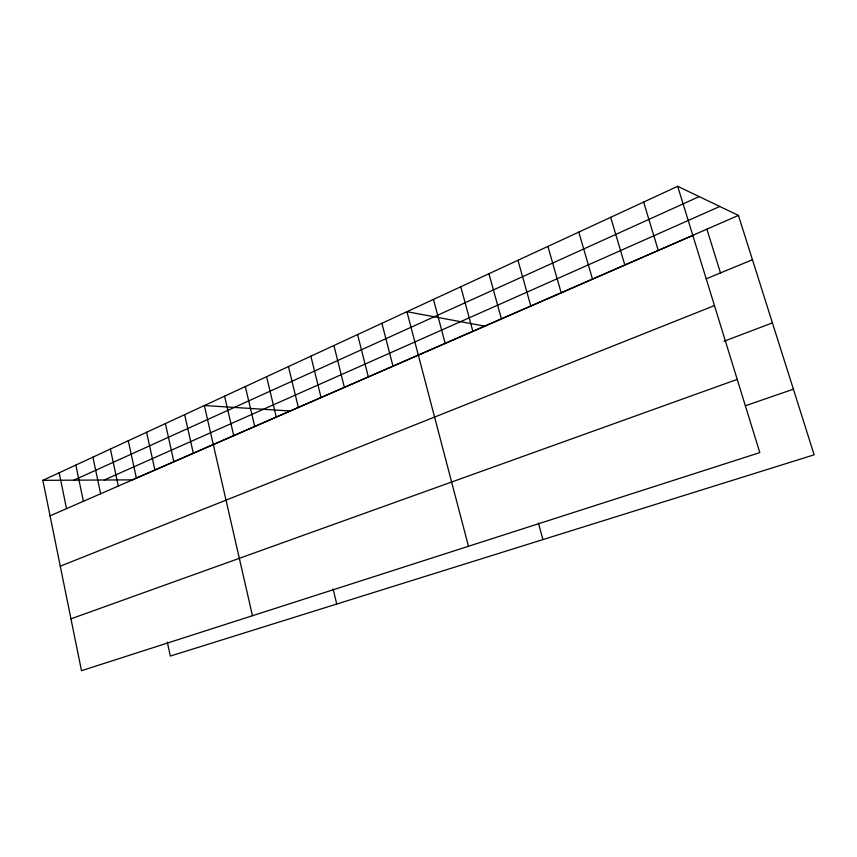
<?xml version="1.0" encoding="UTF-8"?>
<svg xmlns="http://www.w3.org/2000/svg" width="857" height="857" viewBox="0 0 857 857"><rect width="100%" height="100%" fill="white"/><g stroke="black" fill="none" stroke-linecap="round" stroke-linejoin="round"><path stroke-width="1.29" d="M677.673 186.301L759.805 452.603L81.49 670.699L42.85 480.338L677.673 186.301L738.434 215.407L814.15 454.81L170.329 656.066L167.319 642.139M73.863 480.177L699.183 196.607M104.233 480.006L719.794 206.473M738.434 215.407L132.267 479.856L42.85 480.338M50.049 515.828L692.831 235.45M706.168 278.836L752.457 259.735M60.269 566.177L714.459 305.574M724.058 341.236L772.425 322.875M70.96 618.829L737.224 379.394M745.322 405.8L793.4 389.185M290.148 410.974L204.352 405.532L252.472 615.722M484.591 326.142L406.936 311.702L468.468 546.273M706.886 229.162L720.491 272.933M643.628 202.07L658.283 250.512M610.677 217.324L624.86 265.092M578.786 232.097L592.519 279.2M547.902 246.409L561.185 292.869M517.96 260.271L530.837 306.11M488.94 273.715L501.42 318.943M538.41 523.038L542.931 539.599M460.787 286.763L472.893 331.38M433.46 299.414L445.212 343.464M381.911 323.293L392.999 366.228M357.583 334.562L368.36 376.984M333.919 345.521L344.396 387.428M310.877 356.191L321.075 397.605M288.445 366.582L298.375 407.503M333.094 588.952L336.737 604.046M266.602 376.705L276.275 417.145M245.316 386.561L254.743 426.54M224.577 396.17L233.757 435.699M184.63 414.67L193.35 453.321M165.39 423.583L173.896 461.805M146.611 432.282L154.913 470.086M128.293 440.766L136.392 478.163M110.392 449.057L118.309 486.058M92.92 457.145L100.644 493.761M75.844 465.062L83.386 501.291M59.154 472.785L66.525 508.64"/></g></svg>
